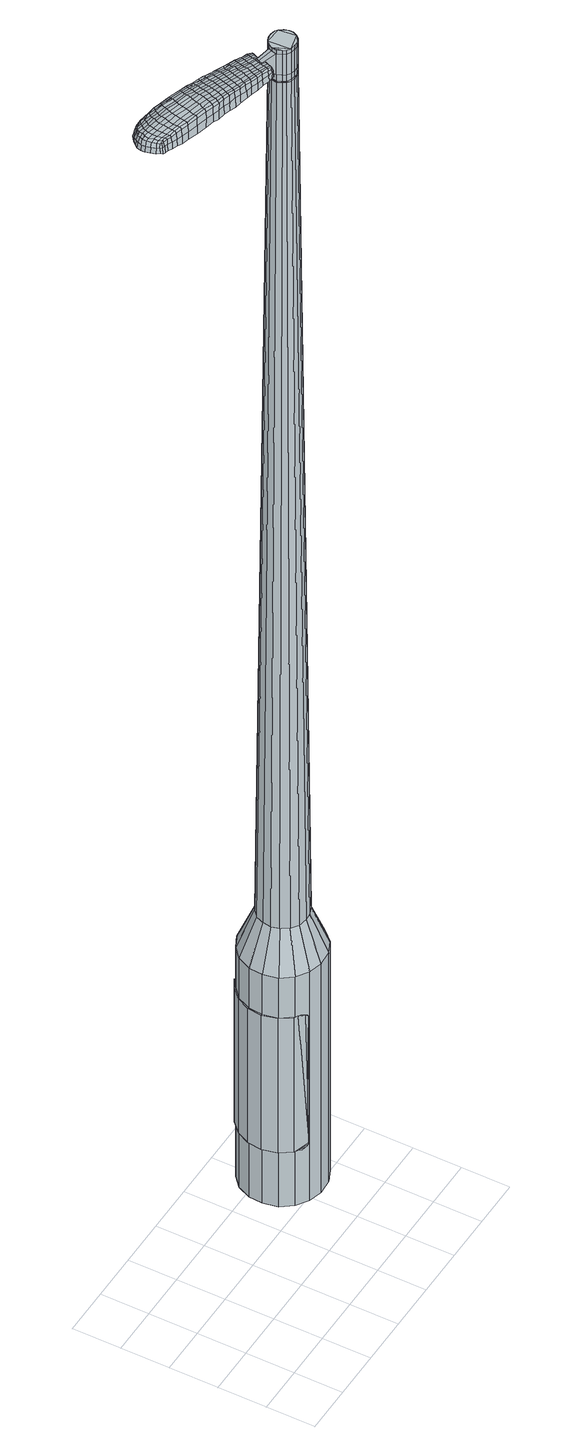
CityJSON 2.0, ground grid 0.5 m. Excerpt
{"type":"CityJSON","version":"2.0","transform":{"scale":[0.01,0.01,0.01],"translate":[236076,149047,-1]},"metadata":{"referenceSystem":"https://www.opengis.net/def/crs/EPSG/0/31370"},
"CityObjects":{
"object1":{"type":"GenericCityObject","attributes":{"cluster":40,"mean_distance_to_centroid":0.197,"new_centroid_x":236078.17,"new_centroid_y":149048.36,"mean_distance_to_camera":12.47,"H1":11.19,"H2":11.47,"Z_final":115.65,"cluster2":3,"proj_x":236079.64,"proj_y":149042.99,"id_line":63079,"bearing_l":74.72,"distance":5.57,"orientation":"left","G_obj":164.72},"geometry":[{"type":"MultiSurface","lod":"2","boundaries":[[[0,1,2,3]],[[1,4,5,2]],[[4,6,7,5]],[[6,8,9,7]],[[8,10,11,9]],[[10,12,13,11]],[[12,14,15,13]],[[14,16,17,15]],[[16,18,19,17]],[[18,20,21,19]],[[20,22,23,21]],[[22,24,25,23]],[[24,26,27,25]],[[26,28,29,27]],[[28,30,31,29]],[[30,32,33,31]],[[32,34,35,33]],[[34,0,3,35]],[[36,37,38,39]],[[38,40,41,42]],[[41,43,42]],[[42,44,45,46]],[[45,47,46]],[[46,48,49,50]],[[49,51,50]],[[42,46,50,38]],[[50,52,39,38]],[[53,36,39]],[[2,5,7,35]],[[7,9,11,15]],[[11,13,15]],[[15,17,19,23]],[[19,21,23]],[[23,25,27,31]],[[27,29,31]],[[15,23,31,7]],[[31,33,35,7]],[[3,2,35]],[[1,0,54,55]],[[0,34,56,54]],[[34,32,57,56]],[[32,30,58,57]],[[30,28,59,58]],[[28,26,60,59]],[[26,24,61,60]],[[24,22,62,61]],[[22,20,63,62]],[[20,18,64,63]],[[18,16,65,64]],[[16,14,66,65]],[[14,12,67,66]],[[12,10,68,67]],[[10,8,69,68]],[[8,6,70,69]],[[6,4,71,70]],[[4,1,55,71]],[[55,54,72,73]],[[54,56,74,72]],[[56,57,75,74]],[[57,58,76,75]],[[58,59,77,76]],[[59,60,78,77]],[[60,61,79,78]],[[61,62,80,79]],[[62,63,81,80]],[[63,64,82,81]],[[64,65,83,82]],[[65,66,84,83]],[[66,67,85,84]],[[67,68,86,85]],[[68,69,87,86]],[[69,70,88,87]],[[70,71,89,88]],[[71,55,73,89]],[[90,91,92,93]],[[94,95,91,90]],[[96,97,95,94]],[[98,99,97,96]],[[77,100,99,98]],[[78,101,100,77]],[[102,103,101,78]],[[104,105,103,102]],[[106,107,105,104]],[[108,109,107,106]],[[83,110,109,108]],[[111,112,110,83]],[[113,114,112,111]],[[115,116,114,113]],[[87,117,116,115]],[[118,119,117,87]],[[120,121,119,118]],[[93,92,121,120]],[[122,123,124,125]],[[126,122,125,127]],[[128,126,127,129]],[[130,128,129,131]],[[132,130,131,133]],[[134,132,133,135]],[[136,134,135,137]],[[138,136,137,139]],[[140,138,139,141]],[[142,140,141,143]],[[144,142,143,145]],[[146,144,145,147]],[[148,146,147,149]],[[150,148,149,151]],[[152,150,151,153]],[[154,152,153,155]],[[73,72,90,93]],[[72,74,94,90]],[[74,75,96,94]],[[75,76,98,96]],[[76,77,98]],[[79,102,78]],[[79,80,104,102]],[[80,81,106,104]],[[81,82,108,106]],[[82,83,108]],[[84,111,83]],[[84,85,113,111]],[[85,86,115,113]],[[86,87,115]],[[88,118,87]],[[88,89,120,118]],[[89,73,93,120]],[[156,157,92,91]],[[157,158,121,92]],[[158,159,119,121]],[[159,117,119]],[[160,116,117]],[[160,161,114,116]],[[161,162,112,114]],[[162,110,112]],[[163,109,110]],[[163,164,107,109]],[[164,165,105,107]],[[165,166,103,105]],[[166,101,103]],[[167,99,100]],[[167,168,97,99]],[[168,169,95,97]],[[169,156,91,95]],[[39,52,154,170]],[[157,156,171,155]],[[53,39,170,123]],[[156,169,124,171]],[[36,53,123,122]],[[169,168,125,124]],[[37,36,122,126]],[[168,167,127,125]],[[38,37,126,128]],[[167,100,129,127]],[[40,38,128,130]],[[100,101,131,129]],[[41,40,130,132]],[[101,166,133,131]],[[43,41,132,134]],[[166,165,135,133]],[[42,43,134,136]],[[165,164,137,135]],[[44,42,136,138]],[[164,163,139,137]],[[45,44,138,140]],[[163,110,141,139]],[[47,45,140,142]],[[110,162,143,141]],[[46,47,142,144]],[[162,161,145,143]],[[48,46,144,146]],[[161,160,147,145]],[[49,48,146,148]],[[160,117,149,147]],[[51,49,148,150]],[[117,159,151,149]],[[50,51,150,152]],[[159,158,153,151]],[[52,50,152,154]],[[158,157,155,153]],[[154,155,172,173]],[[155,171,174,172]],[[171,124,175,174]],[[124,123,176,175]],[[123,170,177,176]],[[170,154,173,177]],[[178,179,180,181]],[[182,178,181,183]],[[178,182,184,185]],[[179,178,185,186]],[[187,188,189,190]],[[191,187,190,192]],[[187,191,193,194]],[[188,187,194,195]],[[196,197,198,199]],[[200,196,199,201]],[[196,200,202,203]],[[197,196,203,204]],[[205,206,207,208]],[[209,205,208,210]],[[205,209,211,212]],[[206,205,212,213]],[[214,215,216,217]],[[218,214,217,219]],[[214,218,220,221]],[[215,214,221,222]],[[223,224,225,226]],[[227,223,226,228]],[[223,227,229,230]],[[224,223,230,231]],[[232,233,234,235]],[[224,232,235,225]],[[232,224,231,236]],[[233,232,236,237]],[[238,239,240,241]],[[233,238,241,234]],[[238,233,237,242]],[[239,238,242,243]],[[244,182,183,245]],[[239,244,245,240]],[[244,239,243,246]],[[182,244,246,184]],[[247,248,249,250]],[[251,247,250,252]],[[247,251,253,254]],[[248,247,254,255]],[[256,257,258,259]],[[248,256,259,249]],[[256,248,255,260]],[[257,256,260,261]],[[262,263,264,265]],[[257,262,265,258]],[[262,257,261,266]],[[263,262,266,267]],[[268,269,270,271]],[[263,268,271,264]],[[268,263,267,272]],[[269,268,272,273]],[[274,179,186,275]],[[269,274,275,270]],[[274,269,273,276]],[[179,274,276,180]],[[277,278,279,280]],[[281,277,280,282]],[[277,281,283,284]],[[278,277,284,285]],[[286,287,288,289]],[[278,286,289,279]],[[286,278,285,290]],[[287,286,290,291]],[[292,293,294,295]],[[287,292,295,288]],[[292,287,291,296]],[[293,292,296,297]],[[298,191,192,299]],[[293,298,299,294]],[[298,293,297,300]],[[191,298,300,193]],[[301,302,303,304]],[[305,301,304,306]],[[301,305,307,308]],[[302,301,308,309]],[[310,311,312,313]],[[302,310,313,303]],[[310,302,309,314]],[[311,310,314,315]],[[316,317,318,319]],[[311,316,319,312]],[[316,311,315,320]],[[317,316,320,321]],[[322,323,324,325]],[[317,322,325,318]],[[322,317,321,326]],[[323,322,326,327]],[[328,188,195,329]],[[323,328,329,324]],[[328,323,327,330]],[[188,328,330,189]],[[331,217,216,332]],[[333,331,332,334]],[[331,333,335,336]],[[217,331,336,219]],[[337,333,334,338]],[[339,337,338,340]],[[337,339,341,342]],[[333,337,342,335]],[[343,339,340,344]],[[345,343,344,346]],[[343,345,347,348]],[[339,343,348,341]],[[349,345,346,350]],[[351,349,350,352]],[[349,351,353,354]],[[345,349,354,347]],[[355,351,352,356]],[[206,355,356,207]],[[355,206,213,357]],[[351,355,357,353]],[[358,359,204,203]],[[360,358,203,202]],[[358,360,361,362]],[[359,358,362,363]],[[364,365,363,362]],[[366,364,362,361]],[[364,366,367,368]],[[365,364,368,369]],[[370,371,369,368]],[[372,370,368,367]],[[370,372,373,374]],[[371,370,374,375]],[[376,377,375,374]],[[378,376,374,373]],[[376,378,211,209]],[[377,376,209,210]],[[379,380,381,382]],[[281,379,382,283]],[[379,281,282,383]],[[380,379,383,384]],[[385,200,201,386]],[[380,385,386,381]],[[385,380,384,387]],[[200,385,387,202]],[[388,389,390,391]],[[227,388,391,229]],[[388,227,228,392]],[[389,388,392,393]],[[394,395,396,397]],[[389,394,397,390]],[[394,389,393,398]],[[395,394,398,399]],[[400,197,204,401]],[[395,400,401,396]],[[400,395,399,402]],[[197,400,402,198]],[[403,404,405,406]],[[185,403,406,186]],[[403,185,184,407]],[[404,403,407,408]],[[409,410,411,412]],[[404,409,412,405]],[[409,404,408,413]],[[410,409,413,414]],[[415,208,207,416]],[[410,415,416,411]],[[415,410,414,417]],[[208,415,417,210]],[[418,419,420,421]],[[190,418,421,192]],[[418,190,189,422]],[[419,418,422,423]],[[424,212,211,425]],[[419,424,425,420]],[[424,419,423,426]],[[212,424,426,213]],[[427,428,429,430]],[[305,427,430,307]],[[427,305,306,431]],[[428,427,431,432]],[[433,218,219,434]],[[428,433,434,429]],[[433,428,432,435]],[[218,433,435,220]],[[436,437,438,439]],[[251,436,439,253]],[[436,251,252,440]],[[437,436,440,441]],[[442,443,444,445]],[[437,442,445,438]],[[442,437,441,446]],[[443,442,446,447]],[[448,215,222,449]],[[443,448,449,444]],[[448,443,447,450]],[[215,448,450,216]],[[451,452,441,440]],[[250,451,440,252]],[[451,250,249,453]],[[452,451,453,454]],[[455,456,447,446]],[[452,455,446,441]],[[455,452,454,457]],[[456,455,457,458]],[[459,332,216,450]],[[456,459,450,447]],[[459,456,458,460]],[[332,459,460,334]],[[461,462,463,464]],[[308,461,464,309]],[[461,308,307,430]],[[462,461,430,429]],[[465,336,335,466]],[[462,465,466,463]],[[465,462,429,434]],[[336,465,434,219]],[[467,468,454,453]],[[259,467,453,249]],[[467,259,258,469]],[[468,467,469,470]],[[471,472,458,457]],[[468,471,457,454]],[[471,468,470,473]],[[472,471,473,474]],[[475,338,334,460]],[[472,475,460,458]],[[475,472,474,476]],[[338,475,476,340]],[[477,478,479,480]],[[314,477,480,315]],[[477,314,309,464]],[[478,477,464,463]],[[481,342,341,482]],[[478,481,482,479]],[[481,478,463,466]],[[342,481,466,335]],[[483,484,470,469]],[[265,483,469,258]],[[483,265,264,485]],[[484,483,485,486]],[[487,488,474,473]],[[484,487,473,470]],[[487,484,486,489]],[[488,487,489,490]],[[491,344,340,476]],[[488,491,476,474]],[[491,488,490,492]],[[344,491,492,346]],[[493,494,495,496]],[[320,493,496,321]],[[493,320,315,480]],[[494,493,480,479]],[[497,348,347,498]],[[494,497,498,495]],[[497,494,479,482]],[[348,497,482,341]],[[499,500,486,485]],[[271,499,485,264]],[[499,271,270,501]],[[500,499,501,502]],[[503,504,490,489]],[[500,503,489,486]],[[503,500,502,505]],[[504,503,505,506]],[[507,350,346,492]],[[504,507,492,490]],[[507,504,506,508]],[[350,507,508,352]],[[509,510,511,512]],[[326,509,512,327]],[[509,326,321,496]],[[510,509,496,495]],[[513,354,353,514]],[[510,513,514,511]],[[513,510,495,498]],[[354,513,498,347]],[[515,516,502,501]],[[275,515,501,270]],[[515,275,186,406]],[[516,515,406,405]],[[517,518,506,505]],[[516,517,505,502]],[[517,516,405,412]],[[518,517,412,411]],[[519,356,352,508]],[[518,519,508,506]],[[519,518,411,416]],[[356,519,416,207]],[[520,521,423,422]],[[330,520,422,189]],[[520,330,327,512]],[[521,520,512,511]],[[522,357,213,426]],[[521,522,426,423]],[[522,521,511,514]],[[357,522,514,353]],[[523,524,384,383]],[[280,523,383,282]],[[523,280,279,525]],[[524,523,525,526]],[[527,360,202,387]],[[524,527,387,384]],[[527,524,526,528]],[[360,527,528,361]],[[529,530,531,532]],[[230,529,532,231]],[[529,230,229,391]],[[530,529,391,390]],[[533,534,535,536]],[[530,533,536,531]],[[533,530,390,397]],[[534,533,397,396]],[[537,359,363,538]],[[534,537,538,535]],[[537,534,396,401]],[[359,537,401,204]],[[539,540,526,525]],[[289,539,525,279]],[[539,289,288,541]],[[540,539,541,542]],[[543,366,361,528]],[[540,543,528,526]],[[543,540,542,544]],[[366,543,544,367]],[[545,546,547,548]],[[236,545,548,237]],[[545,236,231,532]],[[546,545,532,531]],[[549,550,551,552]],[[546,549,552,547]],[[549,546,531,536]],[[550,549,536,535]],[[553,365,369,554]],[[550,553,554,551]],[[553,550,535,538]],[[365,553,538,363]],[[555,556,542,541]],[[295,555,541,288]],[[555,295,294,557]],[[556,555,557,558]],[[559,372,367,544]],[[556,559,544,542]],[[559,556,558,560]],[[372,559,560,373]],[[561,562,563,564]],[[242,561,564,243]],[[561,242,237,548]],[[562,561,548,547]],[[565,566,567,568]],[[562,565,568,563]],[[565,562,547,552]],[[566,565,552,551]],[[569,371,375,570]],[[566,569,570,567]],[[569,566,551,554]],[[371,569,554,369]],[[571,572,558,557]],[[299,571,557,294]],[[571,299,192,421]],[[572,571,421,420]],[[573,378,373,560]],[[572,573,560,558]],[[573,572,420,425]],[[378,573,425,211]],[[574,575,408,407]],[[246,574,407,184]],[[574,246,243,564]],[[575,574,564,563]],[[576,577,414,413]],[[575,576,413,408]],[[576,575,563,568]],[[577,576,568,567]],[[578,377,210,417]],[[577,578,417,414]],[[578,577,567,570]],[[377,578,570,375]],[[579,580,581,582]],[[582,581,583,584]],[[585,583,581,586]],[[586,581,580,587]],[[588,589,590,591]],[[591,590,592,593]],[[594,592,590,595]],[[595,590,589,596]],[[597,598,599,600]],[[600,599,601,602]],[[603,601,599,604]],[[604,599,598,605]],[[606,607,608,609]],[[609,608,610,611]],[[612,610,608,613]],[[613,608,607,614]],[[615,616,617,618]],[[618,617,619,620]],[[621,619,617,622]],[[622,617,616,623]],[[624,625,626,627]],[[627,626,628,629]],[[630,628,626,631]],[[631,626,625,632]],[[633,634,635,636]],[[636,635,625,624]],[[632,625,635,637]],[[637,635,634,638]],[[639,640,641,642]],[[642,641,634,633]],[[638,634,641,643]],[[643,641,640,644]],[[584,583,645,646]],[[646,645,640,639]],[[644,640,645,647]],[[647,645,583,585]],[[648,649,650,651]],[[651,650,652,653]],[[654,652,650,655]],[[655,650,649,656]],[[657,658,659,660]],[[660,659,649,648]],[[656,649,659,661]],[[661,659,658,662]],[[663,664,665,666]],[[666,665,658,657]],[[662,658,665,667]],[[667,665,664,668]],[[669,670,671,672]],[[672,671,664,663]],[[668,664,671,673]],[[673,671,670,674]],[[587,580,675,676]],[[676,675,670,669]],[[674,670,675,677]],[[677,675,580,579]],[[678,679,680,681]],[[681,680,682,683]],[[684,682,680,685]],[[685,680,679,686]],[[687,688,689,690]],[[690,689,679,678]],[[686,679,689,691]],[[691,689,688,692]],[[693,694,695,696]],[[696,695,688,687]],[[692,688,695,697]],[[697,695,694,698]],[[593,592,699,700]],[[700,699,694,693]],[[698,694,699,701]],[[701,699,592,594]],[[702,703,704,705]],[[705,704,706,707]],[[708,706,704,709]],[[709,704,703,710]],[[711,712,713,714]],[[714,713,703,702]],[[710,703,713,715]],[[715,713,712,716]],[[717,718,719,720]],[[720,719,712,711]],[[716,712,719,721]],[[721,719,718,722]],[[723,724,725,726]],[[726,725,718,717]],[[722,718,725,727]],[[727,725,724,728]],[[596,589,729,730]],[[730,729,724,723]],[[728,724,729,731]],[[731,729,589,588]],[[615,618,732,733]],[[733,732,734,735]],[[736,734,732,737]],[[737,732,618,620]],[[735,734,738,739]],[[739,738,740,741]],[[742,740,738,743]],[[743,738,734,736]],[[741,740,744,745]],[[745,744,746,747]],[[748,746,744,749]],[[749,744,740,742]],[[747,746,750,751]],[[751,750,752,753]],[[754,752,750,755]],[[755,750,746,748]],[[753,752,756,757]],[[757,756,607,606]],[[614,607,756,758]],[[758,756,752,754]],[[605,759,760,604]],[[604,760,761,603]],[[762,761,760,763]],[[763,760,759,764]],[[764,765,766,763]],[[763,766,767,762]],[[768,767,766,769]],[[769,766,765,770]],[[770,771,772,769]],[[769,772,773,768]],[[774,773,772,775]],[[775,772,771,776]],[[776,777,778,775]],[[775,778,779,774]],[[612,779,778,610]],[[610,778,777,611]],[[780,781,782,783]],[[783,782,682,684]],[[683,682,782,784]],[[784,782,781,785]],[[602,601,786,787]],[[787,786,781,780]],[[785,781,786,788]],[[788,786,601,603]],[[789,790,791,792]],[[792,791,628,630]],[[629,628,791,793]],[[793,791,790,794]],[[795,796,797,798]],[[798,797,790,789]],[[794,790,797,799]],[[799,797,796,800]],[[605,598,801,802]],[[802,801,796,795]],[[800,796,801,803]],[[803,801,598,597]],[[804,805,806,807]],[[807,806,586,587]],[[585,586,806,808]],[[808,806,805,809]],[[810,811,812,813]],[[813,812,805,804]],[[809,805,812,814]],[[814,812,811,815]],[[606,609,816,817]],[[817,816,811,810]],[[815,811,816,818]],[[818,816,609,611]],[[819,820,821,822]],[[822,821,591,593]],[[588,591,821,823]],[[823,821,820,824]],[[612,613,825,826]],[[826,825,820,819]],[[824,820,825,827]],[[827,825,613,614]],[[828,829,830,831]],[[831,830,706,708]],[[706,830,707]],[[707,830,829,832]],[[620,619,833,834]],[[834,833,829,828]],[[832,829,833,835]],[[835,833,619,621]],[[836,837,838]],[[838,837,652,654]],[[653,652,837,839]],[[839,837,840]],[[841,842,843,844]],[[844,843,837,836]],[[840,837,843,845]],[[845,843,842,846]],[[623,616,847,848]],[[848,847,842,841]],[[846,842,847,849]],[[849,847,616,615]],[[840,850,851,839]],[[839,851,651,653]],[[648,651,851,852]],[[851,850,852]],[[846,853,854,845]],[[845,854,850,840]],[[852,850,854,855]],[[855,854,853,856]],[[615,733,173,849]],[[849,173,853,846]],[[856,853,173,857]],[[857,173,733,735]],[[858,859,860,861]],[[861,860,709,710]],[[708,709,860,831]],[[831,860,859,828]],[[736,737,862,863]],[[863,862,859,858]],[[828,859,862,834]],[[834,862,737,620]],[[864,865,852]],[[852,865,660,648]],[[657,660,865,866]],[[866,865,864,867]],[[856,868,869,855]],[[855,869,864,852]],[[867,864,869,870]],[[870,869,868,871]],[[735,739,872,857]],[[857,872,868,856]],[[871,868,872,873]],[[873,872,739,741]],[[874,875,876,877]],[[877,876,715,716]],[[710,715,876,861]],[[861,876,875,858]],[[742,743,878,879]],[[879,878,875,874]],[[858,875,878,863]],[[863,878,743,736]],[[867,880,881,866]],[[866,881,666,657]],[[663,666,881,882]],[[882,881,880,883]],[[871,884,885,870]],[[870,885,880,867]],[[883,880,885,886]],[[886,885,884,887]],[[741,745,888,873]],[[873,888,884,871]],[[887,884,888,889]],[[889,888,745,747]],[[890,891,892,893]],[[893,892,721,722]],[[716,721,892,877]],[[877,892,891,874]],[[748,749,894,895]],[[895,894,891,890]],[[874,891,894,879]],[[879,894,749,742]],[[883,896,897,882]],[[882,897,672,663]],[[669,672,897,898]],[[898,897,896,899]],[[887,900,901,886]],[[886,901,896,883]],[[899,896,901,902]],[[902,901,900,903]],[[747,751,904,889]],[[889,904,900,887]],[[903,900,904,905]],[[905,904,751,753]],[[906,907,908,909]],[[909,908,727,728]],[[722,727,908,893]],[[893,908,907,890]],[[754,755,910,911]],[[911,910,907,906]],[[890,907,910,895]],[[895,910,755,748]],[[899,912,913,898]],[[898,913,676,669]],[[587,676,913,807]],[[807,913,912,804]],[[903,914,915,902]],[[902,915,912,899]],[[804,912,915,813]],[[813,915,914,810]],[[753,757,916,905]],[[905,916,914,903]],[[810,914,916,817]],[[817,916,757,606]],[[824,917,918,823]],[[823,918,731,588]],[[728,731,918,909]],[[909,918,917,906]],[[614,758,919,827]],[[827,919,917,824]],[[906,917,919,911]],[[911,919,758,754]],[[785,920,921,784]],[[784,921,681,683]],[[678,681,921,922]],[[922,921,920,923]],[[603,761,924,788]],[[788,924,920,785]],[[923,920,924,925]],[[925,924,761,762]],[[926,927,928,929]],[[929,928,631,632]],[[630,631,928,792]],[[792,928,927,789]],[[930,931,932,933]],[[933,932,927,926]],[[789,927,932,798]],[[798,932,931,795]],[[764,759,934,935]],[[935,934,931,930]],[[795,931,934,802]],[[802,934,759,605]],[[923,936,937,922]],[[922,937,690,678]],[[687,690,937,938]],[[938,937,936,939]],[[762,767,940,925]],[[925,940,936,923]],[[939,936,940,941]],[[941,940,767,768]],[[942,943,944,945]],[[945,944,637,638]],[[632,637,944,929]],[[929,944,943,926]],[[946,947,948,949]],[[949,948,943,942]],[[926,943,948,933]],[[933,948,947,930]],[[770,765,950,951]],[[951,950,947,946]],[[930,947,950,935]],[[935,950,765,764]],[[939,952,953,938]],[[938,953,696,687]],[[693,696,953,954]],[[954,953,952,955]],[[768,773,956,941]],[[941,956,952,939]],[[955,952,956,957]],[[957,956,773,774]],[[958,959,960,961]],[[961,960,643,644]],[[638,643,960,945]],[[945,960,959,942]],[[962,963,964,965]],[[965,964,959,958]],[[942,959,964,949]],[[949,964,963,946]],[[776,771,966,967]],[[967,966,963,962]],[[946,963,966,951]],[[951,966,771,770]],[[955,968,969,954]],[[954,969,700,693]],[[593,700,969,822]],[[822,969,968,819]],[[774,779,970,957]],[[957,970,968,955]],[[819,968,970,826]],[[826,970,779,612]],[[809,971,972,808]],[[808,972,647,585]],[[644,647,972,961]],[[961,972,971,958]],[[815,973,974,814]],[[814,974,971,809]],[[958,971,974,965]],[[965,974,973,962]],[[611,777,975,818]],[[818,975,973,815]],[[962,973,975,967]],[[967,975,777,776]],[[579,582,181,180]],[[582,584,183,181]],[[594,595,194,193]],[[595,596,195,194]],[[597,600,199,198]],[[600,602,201,199]],[[621,622,221,220]],[[622,623,222,221]],[[624,627,226,225]],[[627,629,228,226]],[[633,636,235,234]],[[636,624,225,235]],[[639,642,241,240]],[[642,633,234,241]],[[584,646,245,183]],[[646,639,240,245]],[[654,655,254,253]],[[655,656,255,254]],[[656,661,260,255]],[[661,662,261,260]],[[662,667,266,261]],[[667,668,267,266]],[[668,673,272,267]],[[673,674,273,272]],[[674,677,276,273]],[[677,579,180,276]],[[684,685,284,283]],[[685,686,285,284]],[[686,691,290,285]],[[691,692,291,290]],[[692,697,296,291]],[[697,698,297,296]],[[698,701,300,297]],[[701,594,193,300]],[[702,705,304,303]],[[705,707,306,304]],[[711,714,313,312]],[[714,702,303,313]],[[717,720,319,318]],[[720,711,312,319]],[[723,726,325,324]],[[726,717,318,325]],[[596,730,329,195]],[[730,723,324,329]],[[780,783,382,381]],[[783,684,283,382]],[[602,787,386,201]],[[787,780,381,386]],[[629,793,392,228]],[[793,794,393,392]],[[794,799,398,393]],[[799,800,399,398]],[[800,803,402,399]],[[803,597,198,402]],[[707,431,306]],[[707,832,432,431]],[[832,835,435,432]],[[835,621,220,435]],[[836,838,439,438]],[[838,654,253,439]],[[841,844,445,444]],[[844,836,438,445]],[[623,848,449,222]],[[848,841,444,449]],[[976,977,978,979]],[[980,981,979,978]],[[982,983,984,985]],[[986,987,988,989]],[[977,990,991,978]],[[992,980,978,991]],[[993,982,985,994]],[[995,996,987,986]],[[990,997,998,991]],[[998,999,992,991]],[[1000,993,994,1001]],[[1002,996,995,1003]],[[997,1004,1005,998]],[[1005,1006,999,998]],[[1007,1000,1001,1008]],[[1009,1002,1003,1010]],[[1011,1012,1013,1014]],[[1015,1016,1012,1011]],[[1015,1017,1018,1016]],[[1017,1019,1020,1018]],[[1021,1022,1023,1024]],[[1025,1026,1022,1021]],[[1027,1028,1026,1025]],[[1029,1030,1028,1027]],[[1024,1013,1012,1021]],[[1021,1012,1016,1025]],[[1016,1018,1027,1025]],[[1018,1020,1029,1027]],[[985,984,981,980]],[[994,985,980,992]],[[999,1001,994,992]],[[1006,1008,1001,999]],[[986,989,983,982]],[[995,986,982,993]],[[1003,995,993,1000]],[[1010,1003,1000,1007]],[[987,1011,1014,988]],[[996,1015,1011,987]],[[1017,1015,996,1002]],[[1019,1017,1002,1009]],[[1031,1032,1033,1034]],[[1033,1035,1036,1037]],[[1033,1037,1038,1039]],[[1033,1039,1034]],[[1040,1031,1034,1041]],[[1042,1041,1034,1043]],[[1044,1043,1034]],[[1045,1033,1032,1046]],[[1047,1045,1046,1048]],[[1049,1047,1048,1050]],[[1051,1049,1050,1052]],[[1053,1051,1052,1054]],[[1054,1055,1056,1057]],[[1054,1057,1058,1059]],[[1054,1059,1060,1061]],[[1060,1062,1063,1064]],[[1060,1064,1065,1066]],[[1060,1066,1061]],[[1054,1061,1053]],[[1067,1068,1032,1031]],[[1069,1070,1035,1033]],[[1071,1072,1044,1034]],[[1068,1073,1046,1032]],[[1074,1069,1033,1045]],[[1073,1075,1048,1046]],[[1076,1074,1045,1047]],[[1075,1077,1050,1048]],[[1078,1076,1047,1049]],[[1077,1079,1052,1050]],[[1080,1078,1049,1051]],[[1079,1081,1054,1052]],[[1082,1080,1051,1053]],[[1081,1083,1055,1054]],[[1084,1085,1062,1060]],[[1086,1082,1053,1061]],[[1056,1055,1083,1087]],[[1057,1056,1087,1088]],[[1058,1057,1088,1089]],[[1059,1058,1089,1090]],[[1060,1059,1090,1084]],[[1091,1067,1031,1040]],[[1092,1091,1040,1041]],[[1093,1092,1041,1042]],[[1094,1093,1042,1043]],[[1072,1094,1043,1044]],[[1036,1035,1070,1095]],[[1063,1062,1085,1096]],[[1037,1036,1095,1097]],[[1038,1037,1097,1098]],[[1039,1038,1098,1099]],[[1034,1039,1099,1071]],[[1064,1063,1096,1100]],[[1065,1064,1100,1101]],[[1066,1065,1101,1102]],[[1061,1066,1102,1086]]]}]}
},
"vertices":[
[174,146,384],[180,160,384],[180,160,96],[174,146,96],[191,170,384],[191,170,96],[204,176,384],[204,176,96],[219,177,384],[219,177,96],[233,173,384],[233,173,96],[245,165,384],[245,165,96],[253,153,384],[253,153,96],[257,139,384],[257,139,96],[256,124,384],[256,124,96],[249,111,384],[249,111,96],[239,100,384],[239,100,96],[226,94,384],[226,94,96],[211,93,384],[211,93,96],[197,97,384],[197,97,96],[185,105,384],[185,105,96],[176,117,384],[176,117,96],[173,132,384],[173,132,96],[203,129,1524],[205,126,1524],[209,123,1524],[202,139,1524],[214,122,1524],[218,122,1524],[226,127,1524],[223,124,1524],[228,132,1524],[228,136,1524],[224,145,1524],[227,141,1524],[221,147,1524],[216,148,1524],[207,146,1524],[211,148,1524],[204,143,1524],[201,134,1524],[191,142,429],[194,150,429],[190,133,429],[192,125,429],[197,117,429],[204,112,429],[213,110,429],[221,111,429],[229,114,429],[235,121,429],[239,128,429],[240,137,429],[238,146,429],[233,153,429],[226,158,429],[217,160,429],[209,159,429],[201,156,429],[202,139,1483],[204,143,1483],[201,134,1483],[203,129,1483],[205,126,1483],[209,123,1483],[214,122,1483],[218,122,1483],[223,124,1483],[226,127,1483],[228,132,1483],[228,136,1483],[227,141,1483],[224,145,1483],[221,147,1483],[216,148,1483],[211,148,1483],[207,146,1483],[203,138,1483],[203,138,1485],[204,142,1485],[204,142,1483],[202,134,1483],[202,134,1485],[203,130,1483],[203,130,1485],[206,126,1483],[206,126,1485],[209,123,1485],[214,122,1485],[218,123,1483],[218,123,1485],[222,124,1483],[222,124,1485],[225,128,1483],[225,128,1485],[227,132,1483],[227,132,1485],[228,136,1485],[227,140,1483],[227,140,1485],[224,144,1483],[224,144,1485],[220,147,1483],[220,147,1485],[216,148,1485],[212,148,1483],[212,148,1485],[208,146,1483],[208,146,1485],[203,129,1519],[201,134,1519],[201,134,1493],[203,129,1493],[205,126,1519],[205,126,1493],[209,123,1519],[209,123,1493],[214,122,1519],[214,122,1493],[218,122,1519],[218,122,1493],[223,124,1519],[223,124,1493],[226,127,1519],[226,127,1493],[228,132,1519],[228,132,1493],[228,136,1519],[228,136,1493],[227,141,1519],[227,141,1493],[224,145,1519],[224,145,1493],[221,147,1519],[221,147,1493],[216,148,1519],[216,148,1493],[211,148,1519],[211,148,1493],[207,146,1519],[207,146,1493],[204,143,1519],[204,143,1493],[202,139,1485],[204,143,1485],[207,146,1485],[211,148,1485],[221,147,1485],[224,145,1485],[227,141,1485],[228,132,1485],[226,127,1485],[223,124,1485],[218,122,1485],[205,126,1485],[203,129,1485],[201,134,1485],[202,139,1519],[202,139,1493],[185,147,1513],[185,147,1518],[184,144,1513],[183,140,1513],[183,140,1518],[184,144,1518],[118,182,1519],[124,180,1518],[124,182,1509],[117,184,1510],[109,184,1519],[109,186,1510],[110,183,1526],[118,180,1525],[125,178,1525],[107,145,1519],[114,143,1518],[116,144,1525],[109,146,1525],[99,147,1519],[100,148,1526],[97,146,1510],[106,144,1510],[112,142,1509],[41,181,1519],[42,185,1519],[41,185,1513],[40,181,1513],[41,177,1519],[40,177,1513],[43,177,1524],[43,181,1524],[44,184,1524],[113,162,1530],[120,160,1529],[121,163,1529],[113,165,1530],[104,164,1531],[105,167,1531],[103,160,1530],[112,158,1530],[119,156,1529],[190,141,1512],[191,143,1512],[190,143,1517],[189,141,1517],[190,138,1512],[189,138,1517],[189,138,1506],[190,141,1506],[190,143,1506],[60,196,1519],[63,196,1519],[63,197,1512],[60,198,1512],[58,196,1518],[57,198,1512],[58,195,1522],[60,195,1523],[63,194,1524],[68,195,1519],[74,194,1519],[73,196,1512],[68,197,1512],[68,194,1524],[74,192,1525],[79,193,1519],[87,191,1519],[86,193,1511],[79,194,1511],[80,191,1526],[87,189,1526],[98,188,1519],[97,189,1510],[99,186,1526],[188,158,1513],[180,161,1513],[181,160,1518],[188,157,1517],[193,156,1512],[192,156,1516],[192,157,1506],[187,160,1507],[180,162,1507],[173,163,1514],[166,166,1515],[167,164,1520],[174,162,1519],[173,165,1507],[166,167,1507],[159,168,1515],[152,171,1516],[153,169,1522],[160,167,1521],[158,170,1508],[151,172,1508],[145,173,1517],[138,175,1517],[139,174,1524],[146,171,1523],[144,175,1508],[137,177,1509],[131,178,1518],[132,176,1524],[130,179,1509],[50,162,1519],[53,161,1519],[54,162,1524],[50,163,1523],[48,163,1518],[49,164,1522],[47,162,1512],[49,161,1512],[52,160,1512],[58,159,1519],[63,157,1519],[64,158,1525],[58,160,1524],[56,158,1512],[62,156,1512],[69,155,1519],[76,153,1519],[77,154,1526],[70,156,1526],[67,154,1511],[75,152,1511],[87,150,1519],[89,151,1526],[86,149,1510],[179,129,1513],[172,131,1513],[171,130,1507],[178,128,1507],[185,128,1512],[184,128,1506],[184,129,1516],[180,130,1517],[173,132,1518],[165,132,1514],[157,134,1515],[156,133,1507],[163,131,1507],[166,133,1519],[158,135,1520],[150,135,1515],[143,137,1516],[141,136,1508],[149,134,1508],[151,137,1521],[144,138,1522],[136,139,1517],[128,140,1517],[127,139,1509],[134,137,1508],[137,140,1523],[130,141,1524],[121,142,1518],[120,141,1509],[123,143,1524],[184,142,1519],[185,145,1519],[177,144,1520],[178,147,1520],[176,141,1520],[183,140,1519],[170,146,1522],[170,149,1522],[163,148,1523],[163,151,1523],[162,145,1523],[169,143,1521],[155,150,1524],[156,153,1524],[148,152,1525],[149,155,1525],[147,149,1525],[154,147,1524],[141,154,1526],[142,157,1526],[134,156,1527],[135,159,1527],[133,153,1527],[140,151,1526],[127,158,1528],[128,161,1528],[126,154,1528],[45,180,1527],[47,183,1527],[45,176,1526],[50,175,1527],[50,179,1528],[51,182,1528],[56,177,1529],[57,181,1529],[56,173,1528],[63,171,1530],[63,175,1530],[64,179,1530],[70,173,1531],[71,177,1531],[69,169,1530],[78,167,1531],[79,171,1531],[80,174,1531],[91,167,1531],[92,171,1531],[90,163,1531],[46,165,1518],[44,167,1519],[43,167,1513],[45,164,1513],[47,165,1523],[46,168,1523],[42,172,1519],[41,172,1513],[44,172,1524],[55,196,1518],[53,195,1518],[54,194,1523],[56,195,1523],[55,197,1513],[52,196,1513],[50,193,1519],[46,191,1519],[48,190,1524],[51,192,1523],[49,194,1513],[46,191,1513],[44,188,1519],[45,187,1524],[43,188,1513],[118,179,1528],[117,177,1528],[124,175,1528],[125,176,1527],[110,181,1528],[109,179,1529],[116,174,1529],[115,171,1530],[122,169,1529],[123,172,1528],[108,177,1529],[107,174,1530],[114,168,1530],[121,166,1529],[106,171,1531],[109,147,1528],[110,150,1529],[101,152,1529],[101,150,1528],[116,146,1527],[117,148,1528],[111,154,1529],[102,156,1530],[118,152,1528],[187,129,1512],[188,131,1512],[187,132,1517],[186,130,1517],[186,128,1506],[187,130,1506],[189,134,1512],[188,135,1517],[188,134,1506],[194,155,1512],[194,153,1512],[193,154,1506],[194,156,1506],[193,154,1517],[193,153,1517],[193,151,1512],[193,148,1512],[192,149,1506],[193,152,1506],[192,151,1517],[191,148,1517],[192,146,1512],[191,146,1506],[191,146,1517],[188,156,1519],[187,154,1519],[181,158,1520],[180,157,1520],[187,152,1519],[186,150,1519],[180,154,1520],[179,152,1520],[186,147,1519],[178,149,1520],[181,131,1519],[182,133,1519],[174,135,1520],[174,133,1520],[182,136,1519],[175,138,1520],[174,161,1521],[173,159,1521],[167,163,1522],[166,161,1522],[173,157,1521],[172,154,1521],[165,159,1522],[165,156,1523],[171,151,1522],[164,153,1523],[166,135,1521],[167,137,1521],[160,138,1522],[159,136,1522],[168,140,1521],[161,142,1522],[160,165,1523],[159,163,1523],[152,167,1524],[152,166,1524],[158,161,1523],[158,158,1524],[151,163,1525],[151,160,1525],[157,156,1524],[150,158,1525],[152,138,1523],[152,140,1523],[145,142,1524],[145,139,1524],[153,143,1524],[146,145,1525],[145,170,1525],[145,168,1525],[139,172,1526],[138,170,1526],[144,165,1526],[143,163,1526],[137,168,1527],[136,165,1527],[143,160,1526],[136,162,1527],[137,141,1525],[138,143,1525],[131,145,1526],[130,143,1526],[139,147,1526],[132,149,1527],[132,174,1527],[131,172,1527],[130,170,1527],[129,167,1528],[128,164,1528],[123,144,1527],[124,147,1527],[125,150,1528],[50,164,1525],[48,167,1525],[53,163,1526],[52,166,1526],[47,171,1526],[50,170,1527],[59,194,1525],[56,193,1525],[60,193,1526],[62,194,1525],[53,192,1525],[50,190,1526],[55,188,1527],[57,191,1526],[48,187,1526],[53,186,1527],[58,161,1526],[57,164,1527],[64,160,1527],[63,162,1528],[56,168,1528],[63,166,1529],[67,193,1526],[65,191,1527],[71,190,1528],[73,191,1527],[63,190,1527],[61,187,1528],[67,185,1529],[69,188,1528],[59,184,1528],[66,182,1530],[70,158,1528],[69,160,1529],[78,155,1528],[78,158,1529],[69,164,1529],[78,162,1530],[79,190,1528],[78,188,1528],[86,186,1529],[87,188,1528],[76,186,1529],[74,183,1530],[83,181,1530],[84,184,1530],[72,180,1530],[81,178,1531],[89,152,1529],[89,155,1529],[90,159,1530],[98,185,1528],[97,183,1529],[96,180,1530],[95,177,1530],[93,174,1531],[123,180,1509],[124,178,1518],[117,180,1518],[116,182,1509],[109,183,1519],[108,184,1510],[109,181,1525],[117,178,1525],[124,176,1525],[116,146,1525],[115,145,1518],[108,147,1518],[109,148,1525],[99,149,1519],[101,150,1525],[98,148,1510],[106,146,1509],[113,144,1509],[43,184,1513],[44,184,1519],[43,181,1519],[42,181,1513],[43,177,1519],[42,177,1513],[45,177,1524],[45,180,1524],[46,183,1524],[120,163,1528],[119,160,1528],[112,162,1529],[113,165,1529],[104,164,1529],[104,167,1529],[103,161,1529],[111,158,1529],[118,157,1528],[188,144,1516],[189,144,1512],[188,141,1512],[187,141,1516],[187,138,1512],[187,139,1516],[187,138,1506],[187,141,1506],[188,144,1506],[63,195,1512],[63,194,1519],[60,194,1518],[60,196,1512],[58,194,1518],[58,196,1512],[58,193,1522],[60,193,1523],[63,193,1523],[73,194,1512],[73,192,1519],[68,193,1519],[67,195,1512],[68,192,1524],[74,191,1525],[86,191,1511],[87,189,1519],[79,191,1519],[78,192,1511],[79,189,1525],[87,187,1526],[98,186,1519],[97,188,1510],[98,184,1526],[180,158,1518],[180,159,1513],[187,157,1513],[187,155,1517],[192,155,1512],[191,154,1515],[191,156,1506],[186,158,1506],[179,160,1507],[166,162,1520],[166,164,1514],[173,161,1514],[173,160,1519],[172,163,1507],[165,165,1507],[152,167,1522],[151,169,1516],[158,166,1515],[159,165,1521],[158,168,1508],[151,170,1508],[138,172,1523],[137,173,1517],[144,171,1516],[145,169,1522],[144,173,1508],[137,175,1508],[131,176,1517],[131,174,1524],[130,177,1509],[55,164,1523],[54,162,1519],[51,164,1518],[52,165,1523],[49,165,1518],[50,165,1522],[48,164,1512],[50,163,1512],[53,161,1512],[65,160,1525],[64,159,1519],[58,161,1519],[59,162,1524],[57,160,1512],[62,158,1512],[78,156,1526],[77,155,1519],[69,157,1519],[70,158,1525],[68,156,1511],[75,154,1511],[88,152,1519],[89,153,1526],[86,151,1510],[171,132,1507],[172,133,1513],[180,131,1513],[179,130,1506],[185,130,1512],[184,130,1506],[184,131,1515],[180,132,1517],[173,134,1518],[156,135,1507],[158,136,1514],[165,134,1514],[164,133,1507],[166,135,1519],[159,137,1520],[142,138,1508],[143,139,1516],[150,137,1515],[149,136,1508],[151,138,1521],[144,140,1522],[127,141,1508],[129,142,1517],[136,140,1516],[134,139,1508],[137,142,1522],[130,143,1523],[122,144,1517],[120,142,1509],[123,145,1524],[183,143,1518],[184,145,1518],[176,144,1519],[177,147,1519],[176,142,1519],[182,140,1518],[169,146,1520],[170,149,1520],[162,148,1521],[163,151,1521],[161,145,1521],[168,144,1520],[155,150,1523],[156,153,1523],[148,152,1524],[148,155,1524],[147,149,1524],[154,147,1523],[141,154,1525],[141,157,1525],[133,156,1526],[134,159,1526],[133,153,1526],[140,151,1525],[126,158,1527],[127,161,1527],[125,155,1527],[48,183,1526],[47,180,1526],[47,176,1525],[50,175,1526],[51,179,1526],[52,182,1526],[58,180,1528],[57,177,1528],[56,173,1527],[63,171,1528],[64,175,1529],[65,178,1529],[71,176,1530],[70,173,1530],[70,169,1529],[78,167,1530],[79,171,1530],[80,174,1530],[92,171,1530],[91,167,1530],[90,164,1530],[45,167,1513],[46,168,1518],[48,166,1518],[47,165,1512],[49,166,1523],[48,168,1523],[45,172,1519],[44,172,1513],[46,172,1523],[55,192,1523],[54,193,1518],[56,194,1518],[57,193,1523],[56,195,1512],[53,194,1512],[49,189,1523],[48,189,1519],[51,191,1519],[52,191,1523],[50,192,1513],[47,190,1513],[46,187,1519],[47,186,1524],[45,187,1513],[124,174,1527],[117,176,1527],[117,177,1527],[124,175,1526],[109,180,1527],[109,179,1528],[122,169,1528],[115,171,1528],[116,174,1528],[123,172,1527],[108,176,1528],[106,173,1529],[114,168,1529],[121,166,1528],[105,170,1529],[101,152,1528],[110,150,1527],[109,149,1527],[101,151,1527],[116,147,1526],[116,149,1527],[110,154,1528],[102,156,1528],[117,152,1527],[185,132,1516],[186,132,1512],[186,130,1512],[185,131,1516],[185,131,1506],[186,135,1512],[186,135,1516],[186,134,1506],[191,155,1506],[192,154,1512],[192,155,1506],[191,154,1516],[191,153,1516],[190,150,1506],[190,149,1512],[191,151,1512],[190,152,1506],[190,151,1516],[189,149,1516],[190,146,1512],[189,147,1506],[189,146,1516],[186,155,1518],[187,155,1518],[180,157,1519],[185,150,1518],[186,152,1518],[179,154,1519],[178,152,1519],[178,149,1519],[174,135,1519],[181,133,1518],[180,132,1518],[173,134,1519],[181,137,1518],[175,138,1519],[173,159,1520],[173,160,1520],[166,162,1521],[166,161,1521],[171,154,1520],[172,157,1520],[165,159,1521],[164,156,1521],[171,151,1520],[163,154,1521],[159,139,1521],[166,137,1520],[166,136,1520],[159,137,1521],[167,140,1520],[160,142,1521],[158,163,1522],[159,164,1522],[152,166,1523],[151,165,1523],[157,158,1522],[158,161,1522],[151,163,1523],[150,160,1524],[156,156,1523],[149,158,1524],[145,142,1523],[152,140,1522],[152,139,1522],[145,141,1523],[153,144,1522],[146,145,1523],[144,168,1524],[145,169,1524],[138,171,1525],[137,170,1525],[143,162,1525],[144,165,1524],[137,167,1525],[136,165,1526],[142,160,1525],[135,162,1526],[131,145,1525],[138,144,1524],[137,142,1524],[130,144,1525],[139,147,1524],[131,149,1525],[130,172,1526],[131,173,1526],[129,167,1527],[130,170,1526],[128,164,1527],[123,147,1526],[123,146,1526],[124,151,1526],[50,168,1524],[51,166,1524],[54,164,1525],[53,166,1525],[48,172,1525],[51,170,1525],[60,191,1525],[57,192,1524],[59,192,1524],[62,192,1525],[55,188,1526],[51,188,1525],[54,190,1524],[58,190,1525],[49,186,1525],[53,185,1526],[58,165,1526],[59,163,1526],[65,161,1526],[64,163,1527],[57,169,1526],[63,167,1527],[72,189,1527],[66,190,1526],[67,191,1526],[73,190,1526],[68,184,1528],[61,186,1527],[63,189,1526],[70,187,1527],[59,183,1527],[66,182,1528],[70,161,1527],[70,159,1527],[78,157,1527],[78,159,1528],[70,165,1528],[78,163,1529],[86,185,1528],[78,188,1527],[79,188,1527],[87,186,1527],[83,180,1529],[74,183,1529],[76,185,1528],[84,183,1528],[73,180,1529],[81,177,1530],[89,155,1528],[89,154,1528],[90,159,1529],[97,182,1528],[98,183,1528],[94,177,1529],[96,180,1529],[93,174,1530],[191,156,1508],[190,149,1508],[159,159,1509],[161,167,1509],[138,165,1510],[140,174,1510],[100,176,1512],[102,185,1512],[120,181,1511],[117,172,1511],[83,181,1513],[70,184,1514],[72,193,1514],[85,190,1513],[188,143,1508],[157,151,1509],[136,157,1510],[98,167,1512],[115,163,1511],[80,172,1513],[67,176,1514],[186,136,1508],[154,144,1509],[133,149,1510],[95,158,1512],[112,154,1511],[65,167,1514],[78,163,1513],[184,130,1508],[152,136,1509],[131,140,1510],[93,150,1512],[110,145,1511],[63,159,1514],[75,154,1513],[56,187,1514],[52,187,1514],[53,194,1514],[59,196,1514],[54,179,1514],[50,181,1514],[52,171,1514],[48,174,1514],[50,163,1514],[46,167,1514],[46,186,1515],[42,184,1515],[43,185,1515],[47,190,1515],[45,182,1515],[42,183,1515],[44,178,1515],[42,182,1515],[43,173,1515],[41,181,1515],[187,103,334],[183,105,334],[183,105,165],[195,97,171],[187,103,165],[189,100,165],[192,99,166],[193,98,167],[194,97,169],[189,100,334],[192,99,333],[193,98,332],[194,97,331],[195,97,328],[175,117,165],[175,117,334],[171,132,165],[171,132,334],[173,147,165],[173,147,334],[179,160,165],[179,160,334],[190,171,165],[190,171,334],[194,173,334],[197,174,334],[199,176,333],[201,177,332],[202,177,331],[203,177,328],[194,173,165],[203,177,171],[202,177,169],[201,177,167],[199,176,166],[197,174,165],[188,105,334],[185,107,334],[185,107,165],[188,105,165],[196,99,171],[196,99,328],[177,119,334],[177,119,165],[174,132,334],[174,132,165],[176,146,334],[176,146,165],[181,159,334],[181,159,165],[191,169,334],[191,169,165],[195,170,334],[204,175,328],[204,175,171],[195,170,165],[198,172,334],[201,173,333],[202,174,332],[204,175,331],[191,103,334],[193,101,333],[195,100,332],[196,99,331],[191,103,165],[204,175,169],[193,101,166],[195,100,167],[196,99,169],[202,174,167],[201,173,166],[198,172,165]
]}
